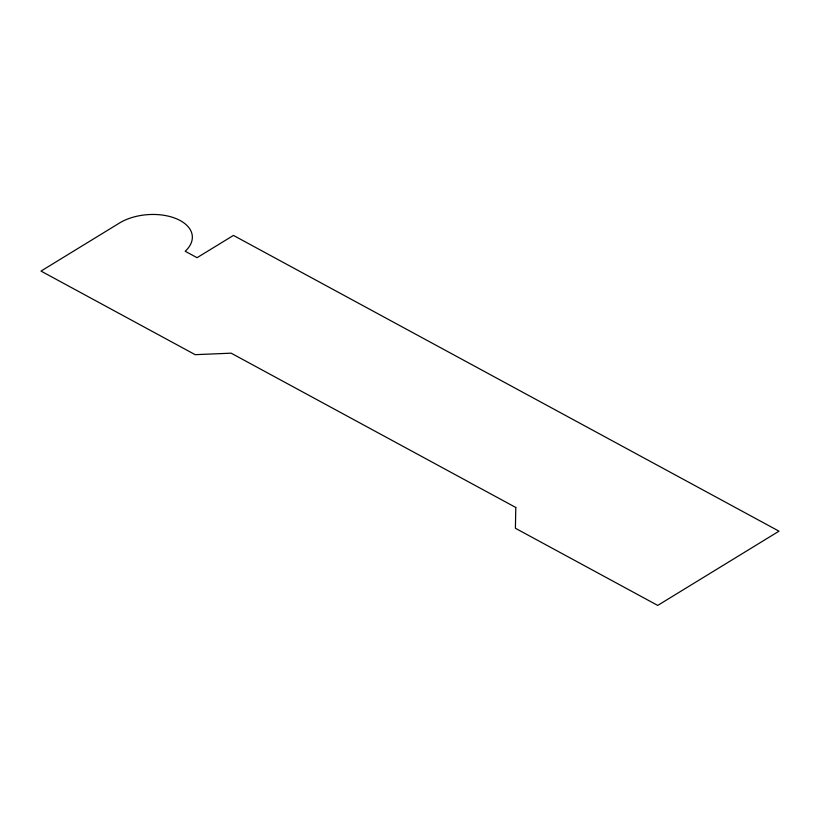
<?xml version="1.0" encoding="UTF-8"?>
<svg xmlns="http://www.w3.org/2000/svg" width="820" height="820" viewBox="0 0 820 820"><rect width="100%" height="100%" fill="white"/><g stroke="black" fill="none" stroke-linecap="round" stroke-linejoin="round"><path stroke-width="1.23" d="M515.8 507.477L515.401 528.264L657.722 605.416L779 531.175L233.444 235.422L197.056 257.695L185.197 251.258A42.958 24.703 -4.1 0 0 176.372 218.725A42.958 24.703 -4.1 0 0 118.674 223.532L41 271.082L195.18 354.67L231.158 353.174L515.8 507.477"/></g></svg>
